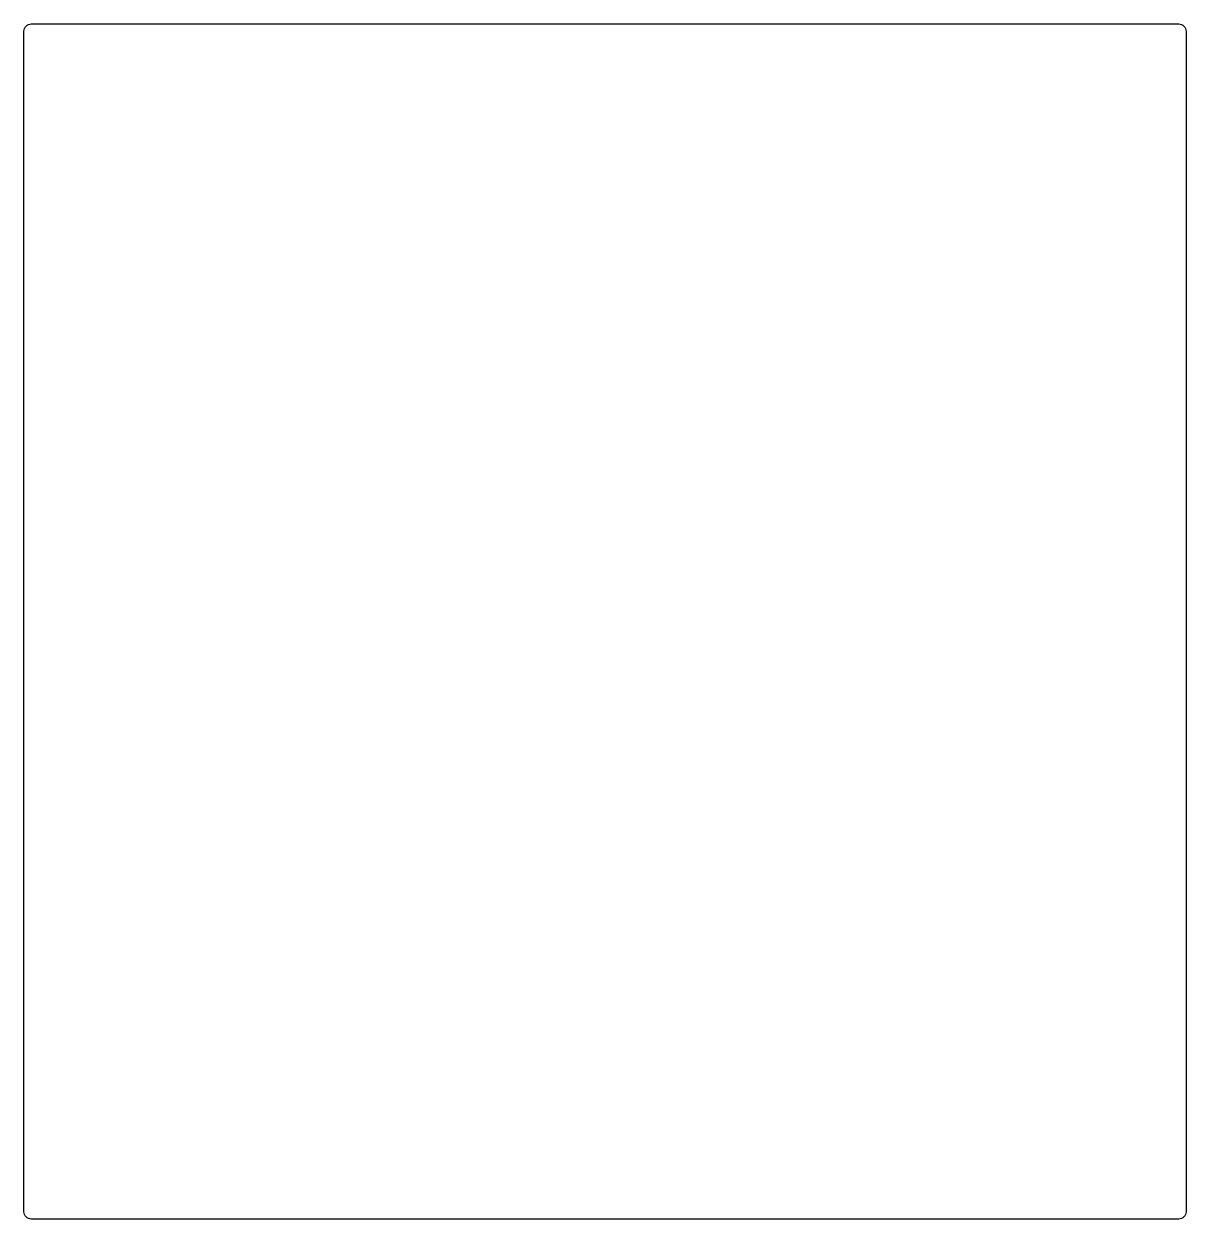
# Model space of a CAD drawing. Header units: inches. Extents: x 32.3 to 52, y 24.3 to 44.6.
import ezdxf

# ---------------------------------------------------------------- set-up
doc = ezdxf.new("R2010")
doc.units = ezdxf.units.IN
doc.layers.get('0').update_dxf_attribs({"linetype": 'CONTINUOUS'})

msp = doc.modelspace()

# ---------------------------------------------------------------- linework, layer by layer
msp.add_lwpolyline([(32.423, 24.258, -0.414214), (32.298, 24.383), (32.298, 44.445, -0.414214), (32.423, 44.57), (51.923, 44.57, -0.414214), (52.048, 44.445), (52.048, 24.383, -0.414214), (51.923, 24.258)], format="xyb", close=True)

doc.saveas('drawing.dxf')
